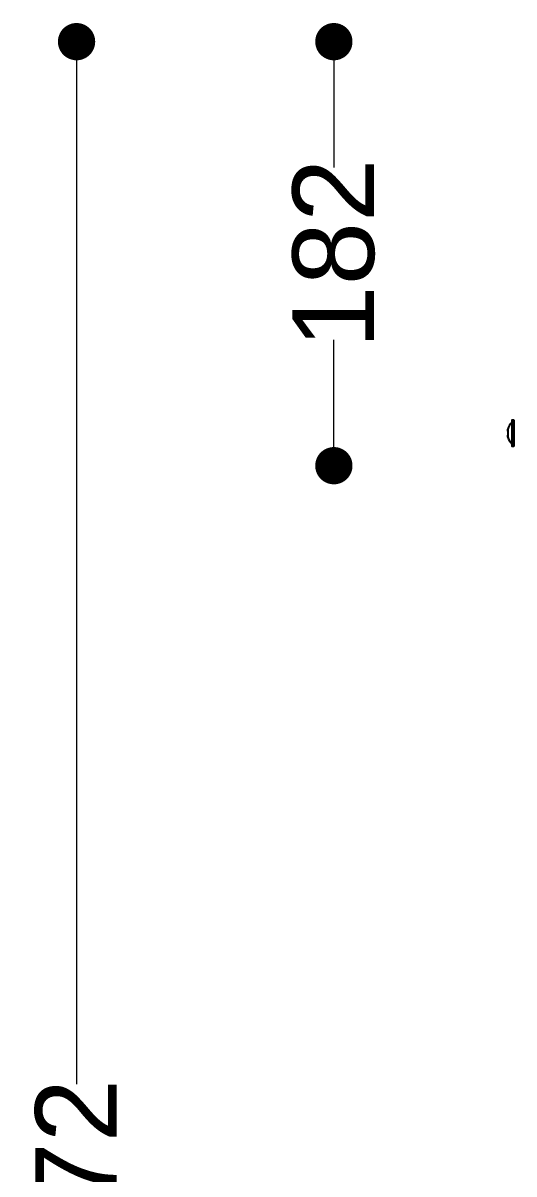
# Model space of a CAD drawing. Header units: millimetres. Extents: x 10366 to 18128, y 24546 to 29685.
# Drawn here: x 11918.8 to 12129.5, y 28149.9 to 28643.9 of the extents above; entities that cross this region are included whole.
import ezdxf

# ---------------------------------------------------------------- set-up
doc = ezdxf.new("R2010")
doc.units = ezdxf.units.MM
doc.header["$LTSCALE"] = 3
doc.layers.add('DomyÅ›lny', color=7, linetype='Continuous')
doc.styles.get("Standard").update_dxf_attribs({"font": 'arial.ttf'})
doc.dimstyles.new('MATEUSZ', dxfattribs={"dimtxt": 35, "dimasz": 16, "dimexe": 0.18, "dimexo": 0.0625, "dimgap": 0.09, "dimtad": 0, "dimdec": 0, "dimdsep": 46, "dimtxsty": 'Standard', "dimblk": 'DOT', "dimcen": 0.09, "dimse1": 1, "dimse2": 1, "dimadec": 0, "dimazin": 0, "dimtfac": 1, "dimtdec": 0, "dimtofl": 0, "dimtmove": 0, "dimatfit": 3, "dimfxl": 1, "dimtolj": 1, "dimtzin": 0, "dimlwd": 9, "dimlwe": 9, "dimarcsym": 0})

# ---------------------------------------------------------------- blocks, each defined once
blk = doc.blocks.new('_Dot')
at = {"color": 0, "linetype": 'ByBlock', "lineweight": -2}
blk.add_line((-0.5, 0), (-1, 0), dxfattribs=at)
at = {"color": 0, "linetype": 'ByBlock', "const_width": 0.5}
blk.add_lwpolyline([(-0.25, 0, 1), (0.25, 0, 1)], format="xyb", close=True, dxfattribs=at)
blk = doc.blocks.new('*D33')
at = {"color": 0, "lineweight": 9, "transparency": 16777216}
for p, q in [((11941.78, 28619.94), (11941.78, 28188.51)), ((11941.78, 27679.94), (11941.78, 28111.36))]:
    blk.add_line(p, q, dxfattribs=at)
at = {"layer": 'Defpoints', "color": 0, "transparency": 16777216}
for p in [(11941.78, 28635.94), (12139.42, 28635.94), (12159.49, 27663.94)]:
    blk.add_point(p, dxfattribs=at)
at = {"color": 0, "lineweight": 9, "transparency": 16777216, "xscale": 16, "yscale": 16, "zscale": 16}
for p, rotation in [((11941.78, 28635.94), 90), ((11941.78, 27663.94), 270)]:
    blk.add_blockref('_Dot', p, dxfattribs=dict(at, rotation=rotation))
at = {"color": 0, "transparency": 16777216, "insert": (11941.78, 28149.94), "char_height": 35, "attachment_point": 5, "rotation": 90}
blk.add_mtext('\\A1;972', dxfattribs=at)
blk = doc.blocks.new('*D37')
at = {"color": 0, "lineweight": 9, "transparency": 16777216}
for p, q in [((12052.19, 28619.94), (12052.19, 28581.87)), ((12052.19, 28469.94), (12052.19, 28508.01))]:
    blk.add_line(p, q, dxfattribs=at)
at = {"layer": 'Defpoints', "color": 0, "transparency": 16777216}
for p in [(12139.42, 28635.94), (12052.19, 28453.94), (12134.49, 28453.94)]:
    blk.add_point(p, dxfattribs=at)
at = {"color": 0, "lineweight": 9, "transparency": 16777216, "xscale": 16, "yscale": 16, "zscale": 16}
for p, rotation in [((12052.19, 28635.94), 90), ((12052.19, 28453.94), 270)]:
    blk.add_blockref('_Dot', p, dxfattribs=dict(at, rotation=rotation))
at = {"color": 0, "transparency": 16777216, "insert": (12052.19, 28544.94), "char_height": 35, "attachment_point": 5, "rotation": 90}
blk.add_mtext('\\A1;182', dxfattribs=at)

msp = doc.modelspace()

# ---------------------------------------------------------------- linework, layer by layer
at = {"layer": 'DomyÅ›lny'}
for p, q in [((12128.67, 28473.69), (12129.47, 28473.69)), ((12129.47, 28462.19), (12128.67, 28462.19))]:
    msp.add_line(p, q, dxfattribs=at)
for points in [[(12126.9, 28468.81, 0), (12126.86, 28469.02, 0), (12126.84, 28469.24, 0), (12126.86, 28469.46, 0), (12126.9, 28469.67, 0)], [(12126.9, 28469.67, 0), (12126.86, 28469.46, 0), (12126.84, 28469.24, 0), (12126.86, 28469.02, 0), (12126.9, 28468.81, 0)], [(12128.67, 28471.62, 0), (12128.67, 28473.52, 0), (12128.67, 28473.66, 0), (12128.67, 28473.69, 0), (12128.67, 28473.69, 0), (12128.67, 28473.69, 0), (12128.67, 28473.69, 0), (12128.67, 28473.69, 0), (12128.67, 28473.69, 0), (12128.67, 28473.69, 0), (12128.67, 28473.69, 0), (12128.67, 28473.69, 0), (12128.67, 28473.69, 0), (12128.67, 28473.69, 0), (12128.67, 28473.69, 0), (12128.67, 28473.69, 0), (12128.67, 28473.69, 0), (12128.67, 28473.69, 0), (12128.67, 28473.69, 0), (12128.67, 28473.69, 0), (12128.67, 28473.68, 0), (12128.67, 28473.66, 0), (12128.67, 28473.59, 0), (12128.67, 28473.27, 0), (12128.67, 28471.94, 0), (12128.67, 28467.94, 0)], [(12129.47, 28473.69, 0), (12129.47, 28473.69, 0), (12129.47, 28473.69, 0), (12129.47, 28473.69, 0), (12129.47, 28473.69, 0), (12129.47, 28473.69, 0), (12129.47, 28473.69, 0), (12129.47, 28473.69, 0), (12129.47, 28473.69, 0), (12129.47, 28473.69, 0), (12129.47, 28473.69, 0), (12129.47, 28473.69, 0), (12129.47, 28473.69, 0), (12129.47, 28473.68, 0), (12129.47, 28473.65, 0), (12129.47, 28473.52, 0), (12129.47, 28472.98, 0), (12129.47, 28467.94, 0)], [(12126.9, 28467.07, 0), (12126.86, 28466.86, 0), (12126.84, 28466.64, 0), (12126.86, 28466.42, 0), (12126.9, 28466.21, 0)], [(12126.9, 28466.21, 0), (12126.86, 28466.42, 0), (12126.84, 28466.64, 0), (12126.86, 28466.86, 0), (12126.9, 28467.07, 0)], [(12128.67, 28467.94, 0), (12128.67, 28462.46, 0), (12128.67, 28462.19, 0), (12128.67, 28462.19, 0), (12128.67, 28462.19, 0), (12128.67, 28462.19, 0), (12128.67, 28462.19, 0), (12128.67, 28462.19, 0), (12128.67, 28462.19, 0), (12128.67, 28462.19, 0), (12128.67, 28462.19, 0), (12128.67, 28462.19, 0), (12128.67, 28462.19, 0), (12128.67, 28462.19, 0), (12128.67, 28462.19, 0), (12128.67, 28462.19, 0), (12128.67, 28462.19, 0), (12128.67, 28462.19, 0), (12128.67, 28462.2, 0), (12128.67, 28462.21, 0), (12128.67, 28462.29, 0), (12128.67, 28462.63, 0), (12128.67, 28464.47, 0)], [(12129.47, 28467.94, 0), (12129.47, 28462.19, 0)]]:
    msp.add_polyline3d(points, dxfattribs=at)
msp.add_polyline3d([(12128.67, 28467.94, 0), (12128.67, 28463.19, 0), (12128.67, 28467.94, 0), (12128.67, 28472.69, 0)], close=True, dxfattribs=at)
for radius, start, end in [(6.64, 134.3327, 164.8809), (6.47, 172.3065, 187.6935), (6.64, 195.1191, 225.6673)]:
    msp.add_arc((12133.31, 28467.94), radius, start, end, dxfattribs=at)

# ---------------------------------------------------------------- dimensions: what is measured, and where the dimension line sits
for base, p1, p2, picture, middle in [((11941.78, 28635.94), (12159.49, 27663.94), (12139.42, 28635.94), '*D33', (11941.78, 28149.94)), ((12052.19, 28453.94), (12139.42, 28635.94), (12134.49, 28453.94), '*D37', (12052.19, 28544.94))]:
    dim = msp.add_linear_dim(base=base, p1=p1, p2=p2, angle=90, dimstyle='MATEUSZ')
    dim.commit()
    dim.dimension.update_dxf_attribs({"geometry": picture, "text_midpoint": middle})

doc.saveas('drawing.dxf')
